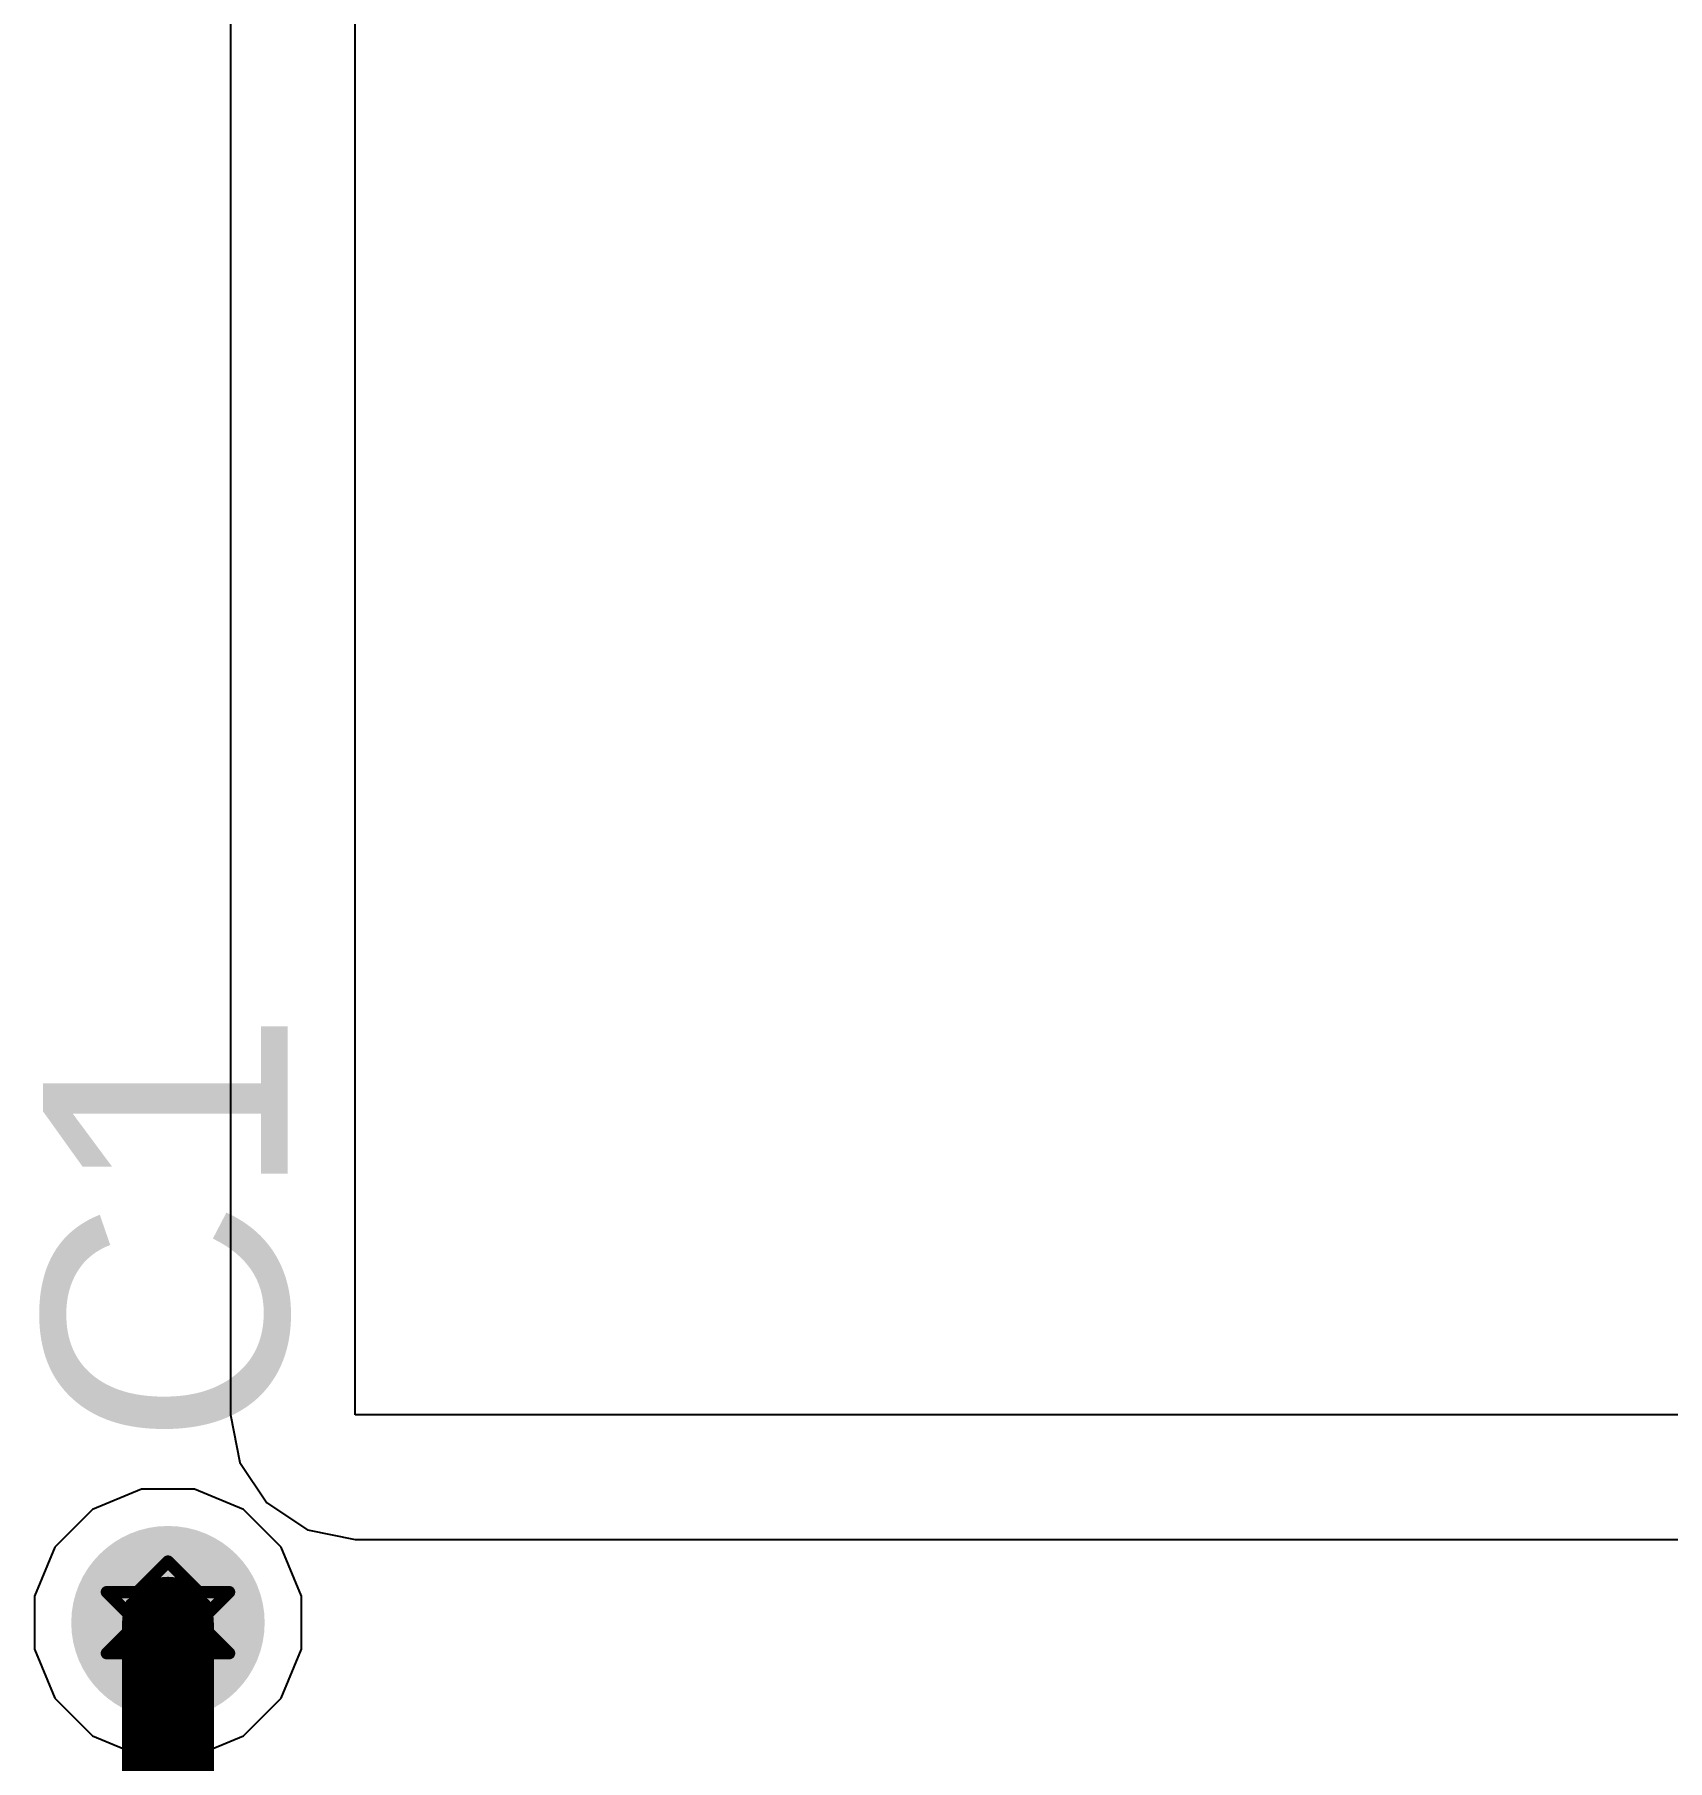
# Model space of a CAD drawing. Header units: inches. Extents: x -5 to 5328, y -4 to 5281.
# Drawn here: x 121.45 to 128.23, y 59.51 to 66.68 of the extents above; entities that cross this region are included whole.
import ezdxf

# ---------------------------------------------------------------- set-up
doc = ezdxf.new("R2010")
doc.units = ezdxf.units.IN
for name, color, linetype in [('Bottom Layer', 5, 'Continuous'), ('Bottom Solder', 6, 'Continuous'), ('Drill Drawing', 1, 'Continuous'), ('Layer 1', 16, 'Continuous'), ('Layer 2', 76, 'Continuous'), ('Top Layer', 1, 'Continuous'), ('Top Overlay', 2, 'Continuous'), ('Top Solder', 216, 'Continuous'), ('Via Holes', 16, 'Continuous')]:
    doc.layers.add(name, color=color, linetype=linetype)
doc.styles.add('Arial', font='', dxfattribs={"height": 0.2})
doc.styles.get('Arial').set_extended_font_data('Arial')

msp = doc.modelspace()

# ---------------------------------------------------------------- hatches: boundary and pattern name
at = {"layer": 'Bottom Layer'}
h = msp.add_hatch(color=5, dxfattribs=at)
edge = h.paths.add_edge_path()
edge.add_arc((122.0002, 60.087), 0.3, 0, 360)
at = {"layer": 'Bottom Solder'}
h = msp.add_hatch(color=6, dxfattribs=at)
edge = h.paths.add_edge_path()
edge.add_arc((122.0002, 60.087), 0.4016, 0, 360)
at = {"layer": 'Layer 1'}
h = msp.add_hatch(color=16, dxfattribs=at)
edge = h.paths.add_edge_path()
edge.add_arc((122.0002, 60.087), 0.3, 0, 360)
at = {"layer": 'Layer 2'}
h = msp.add_hatch(color=76, dxfattribs=at)
edge = h.paths.add_edge_path()
edge.add_arc((122.0002, 60.087), 0.3, 0, 360)
at = {"layer": 'Top Layer'}
h = msp.add_hatch(color=1, dxfattribs=at)
edge = h.paths.add_edge_path()
edge.add_arc((122.0002, 60.087), 0.3, 0, 360)
at = {"layer": 'Top Solder'}
h = msp.add_hatch(color=216, dxfattribs=at)
edge = h.paths.add_edge_path()
edge.add_arc((122.0002, 60.087), 0.4016, 0, 360)
at = {"layer": 'Via Holes'}
h = msp.add_hatch(color=7, dxfattribs=at)
edge = h.paths.add_edge_path()
edge.add_arc((122.0002, 60.087), 0.15, 0, 360)

# ---------------------------------------------------------------- linework, layer by layer
at = {"layer": 'Bottom Layer'}
for p, q in [((121.89, 60.641), (121.6863, 60.5567)), ((122.1104, 60.641), (121.89, 60.641)), ((122.314, 60.5567), (122.1104, 60.641)), ((121.6863, 60.5567), (121.5305, 60.4008)), ((122.4698, 60.4008), (122.314, 60.5567)), ((121.5305, 60.4008), (121.4462, 60.1972)), ((122.5542, 60.1972), (122.4698, 60.4008)), ((121.4462, 60.1972), (121.4462, 59.9768)), ((122.5542, 59.9768), (122.5542, 60.1972)), ((121.4462, 59.9768), (121.5305, 59.7732)), ((122.4698, 59.7732), (122.5542, 59.9768)), ((121.5305, 59.7732), (121.6863, 59.6174)), ((122.314, 59.6174), (122.4698, 59.7732)), ((121.6863, 59.6174), (121.89, 59.533)), ((122.1104, 59.533), (122.314, 59.6174)), ((121.89, 59.533), (122.1104, 59.533))]:
    msp.add_line(p, q, dxfattribs=at)
at = {"layer": 'Drill Drawing'}
for points in [[(121.8732, 60.214, 0.0508, 0.0508, 0), (122.0002, 60.341, 0.0508, 0.0508, 0)], [(122.0002, 60.341, 0.0508, 0.0508, 0), (122.1272, 60.214, 0.0508, 0.0508, 0)], [(121.7462, 60.214, 0.0508, 0.0508, 0), (121.8732, 60.087, 0.0508, 0.0508, 0)], [(121.7462, 60.214, 0.0508, 0.0508, 0), (121.8732, 60.214, 0.0508, 0.0508, 0)], [(121.924, 60.1632, 0.0508, 0.0508, 0), (122.0002, 60.2394, 0.0508, 0.0508, 0)], [(122.0002, 60.2394, 0.0508, 0.0508, 0), (122.0764, 60.1632, 0.0508, 0.0508, 0)], [(122.1272, 60.214, 0.0508, 0.0508, 0), (122.2542, 60.214, 0.0508, 0.0508, 0)], [(122.1272, 60.087, 0.0508, 0.0508, 0), (122.2542, 60.214, 0.0508, 0.0508, 0)], [(121.8478, 60.1632, 0.0508, 0.0508, 0), (121.924, 60.087, 0.0508, 0.0508, 0)], [(121.8478, 60.1632, 0.0508, 0.0508, 0), (121.924, 60.1632, 0.0508, 0.0508, 0)], [(122.0764, 60.1632, 0.0508, 0.0508, 0), (122.1526, 60.1632, 0.0508, 0.0508, 0)], [(122.0764, 60.087, 0.0508, 0.0508, 0), (122.1526, 60.1632, 0.0508, 0.0508, 0)], [(121.7462, 59.96, 0.0508, 0.0508, 0), (121.8732, 60.087, 0.0508, 0.0508, 0)], [(121.8478, 60.0108, 0.0508, 0.0508, 0), (121.924, 60.087, 0.0508, 0.0508, 0)], [(122.0764, 60.087, 0.0508, 0.0508, 0), (122.1526, 60.0108, 0.0508, 0.0508, 0)], [(122.1272, 60.087, 0.0508, 0.0508, 0), (122.2542, 59.96, 0.0508, 0.0508, 0)], [(121.8478, 60.0108, 0.0508, 0.0508, 0), (121.924, 60.0108, 0.0508, 0.0508, 0)], [(121.924, 60.0108, 0.0508, 0.0508, 0), (122.0002, 59.9346, 0.0508, 0.0508, 0)], [(122.0002, 59.9346, 0.0508, 0.0508, 0), (122.0764, 60.0108, 0.0508, 0.0508, 0)], [(122.0764, 60.0108, 0.0508, 0.0508, 0), (122.1526, 60.0108, 0.0508, 0.0508, 0)], [(121.7462, 59.96, 0.0508, 0.0508, 0), (121.8732, 59.96, 0.0508, 0.0508, 0)], [(121.8732, 59.96, 0.0508, 0.0508, 0), (122.0002, 59.833, 0.0508, 0.0508, 0)], [(122.0002, 59.833, 0.0508, 0.0508, 0), (122.1272, 59.96, 0.0508, 0.0508, 0)], [(122.1272, 59.96, 0.0508, 0.0508, 0), (122.2542, 59.96, 0.0508, 0.0508, 0)]]:
    msp.add_lwpolyline(points, format="xyseb", dxfattribs=at)
for points in [[(121.9875, 60.341, 0.0254, 0.0254, 1), (122.0129, 60.341, 0.0254, 0.0254, 1)], [(121.9875, 60.341, 0.0254, 0.0254, 1), (122.0129, 60.341, 0.0254, 0.0254, 1)], [(121.7335, 60.214, 0.0254, 0.0254, 1), (121.7589, 60.214, 0.0254, 0.0254, 1)], [(121.7335, 60.214, 0.0254, 0.0254, 1), (121.7589, 60.214, 0.0254, 0.0254, 1)], [(121.8605, 60.214, 0.0254, 0.0254, 1), (121.8859, 60.214, 0.0254, 0.0254, 1)], [(121.8605, 60.214, 0.0254, 0.0254, 1), (121.8859, 60.214, 0.0254, 0.0254, 1)], [(121.9875, 60.2394, 0.0254, 0.0254, 1), (122.0129, 60.2394, 0.0254, 0.0254, 1)], [(121.9875, 60.2394, 0.0254, 0.0254, 1), (122.0129, 60.2394, 0.0254, 0.0254, 1)], [(122.1145, 60.214, 0.0254, 0.0254, 1), (122.1399, 60.214, 0.0254, 0.0254, 1)], [(122.1145, 60.214, 0.0254, 0.0254, 1), (122.1399, 60.214, 0.0254, 0.0254, 1)], [(122.2415, 60.214, 0.0254, 0.0254, 1), (122.2669, 60.214, 0.0254, 0.0254, 1)], [(122.2415, 60.214, 0.0254, 0.0254, 1), (122.2669, 60.214, 0.0254, 0.0254, 1)], [(121.8351, 60.1632, 0.0254, 0.0254, 1), (121.8605, 60.1632, 0.0254, 0.0254, 1)], [(121.8351, 60.1632, 0.0254, 0.0254, 1), (121.8605, 60.1632, 0.0254, 0.0254, 1)], [(121.9113, 60.1632, 0.0254, 0.0254, 1), (121.9367, 60.1632, 0.0254, 0.0254, 1)], [(121.9113, 60.1632, 0.0254, 0.0254, 1), (121.9367, 60.1632, 0.0254, 0.0254, 1)], [(122.0637, 60.1632, 0.0254, 0.0254, 1), (122.0891, 60.1632, 0.0254, 0.0254, 1)], [(122.0637, 60.1632, 0.0254, 0.0254, 1), (122.0891, 60.1632, 0.0254, 0.0254, 1)], [(122.1399, 60.1632, 0.0254, 0.0254, 1), (122.1653, 60.1632, 0.0254, 0.0254, 1)], [(122.1399, 60.1632, 0.0254, 0.0254, 1), (122.1653, 60.1632, 0.0254, 0.0254, 1)], [(121.8605, 60.087, 0.0254, 0.0254, 1), (121.8859, 60.087, 0.0254, 0.0254, 1)], [(121.8605, 60.087, 0.0254, 0.0254, 1), (121.8859, 60.087, 0.0254, 0.0254, 1)], [(121.9113, 60.087, 0.0254, 0.0254, 1), (121.9367, 60.087, 0.0254, 0.0254, 1)], [(121.9113, 60.087, 0.0254, 0.0254, 1), (121.9367, 60.087, 0.0254, 0.0254, 1)], [(122.0637, 60.087, 0.0254, 0.0254, 1), (122.0891, 60.087, 0.0254, 0.0254, 1)], [(122.0637, 60.087, 0.0254, 0.0254, 1), (122.0891, 60.087, 0.0254, 0.0254, 1)], [(122.1145, 60.087, 0.0254, 0.0254, 1), (122.1399, 60.087, 0.0254, 0.0254, 1)], [(122.1145, 60.087, 0.0254, 0.0254, 1), (122.1399, 60.087, 0.0254, 0.0254, 1)], [(121.8351, 60.0108, 0.0254, 0.0254, 1), (121.8605, 60.0108, 0.0254, 0.0254, 1)], [(121.8351, 60.0108, 0.0254, 0.0254, 1), (121.8605, 60.0108, 0.0254, 0.0254, 1)], [(121.9113, 60.0108, 0.0254, 0.0254, 1), (121.9367, 60.0108, 0.0254, 0.0254, 1)], [(121.9113, 60.0108, 0.0254, 0.0254, 1), (121.9367, 60.0108, 0.0254, 0.0254, 1)], [(122.0637, 60.0108, 0.0254, 0.0254, 1), (122.0891, 60.0108, 0.0254, 0.0254, 1)], [(122.0637, 60.0108, 0.0254, 0.0254, 1), (122.0891, 60.0108, 0.0254, 0.0254, 1)], [(122.1399, 60.0108, 0.0254, 0.0254, 1), (122.1653, 60.0108, 0.0254, 0.0254, 1)], [(122.1399, 60.0108, 0.0254, 0.0254, 1), (122.1653, 60.0108, 0.0254, 0.0254, 1)], [(121.7335, 59.96, 0.0254, 0.0254, 1), (121.7589, 59.96, 0.0254, 0.0254, 1)], [(121.7335, 59.96, 0.0254, 0.0254, 1), (121.7589, 59.96, 0.0254, 0.0254, 1)], [(121.8605, 59.96, 0.0254, 0.0254, 1), (121.8859, 59.96, 0.0254, 0.0254, 1)], [(121.8605, 59.96, 0.0254, 0.0254, 1), (121.8859, 59.96, 0.0254, 0.0254, 1)], [(121.9875, 59.9346, 0.0254, 0.0254, 1), (122.0129, 59.9346, 0.0254, 0.0254, 1)], [(121.9875, 59.9346, 0.0254, 0.0254, 1), (122.0129, 59.9346, 0.0254, 0.0254, 1)], [(122.1145, 59.96, 0.0254, 0.0254, 1), (122.1399, 59.96, 0.0254, 0.0254, 1)], [(122.1145, 59.96, 0.0254, 0.0254, 1), (122.1399, 59.96, 0.0254, 0.0254, 1)], [(122.2415, 59.96, 0.0254, 0.0254, 1), (122.2669, 59.96, 0.0254, 0.0254, 1)], [(122.2415, 59.96, 0.0254, 0.0254, 1), (122.2669, 59.96, 0.0254, 0.0254, 1)], [(121.9875, 59.833, 0.0254, 0.0254, 1), (122.0129, 59.833, 0.0254, 0.0254, 1)], [(121.9875, 59.833, 0.0254, 0.0254, 1), (122.0129, 59.833, 0.0254, 0.0254, 1)]]:
    msp.add_lwpolyline(points, format="xyseb", close=True, dxfattribs=at)
at = {"layer": 'Layer 2'}
for p, q in [((121.89, 60.641), (121.6863, 60.5567)), ((122.1104, 60.641), (121.89, 60.641)), ((122.314, 60.5567), (122.1104, 60.641)), ((121.6863, 60.5567), (121.5305, 60.4008)), ((122.4698, 60.4008), (122.314, 60.5567)), ((121.5305, 60.4008), (121.4462, 60.1972)), ((122.5542, 60.1972), (122.4698, 60.4008)), ((121.4462, 60.1972), (121.4462, 59.9768)), ((122.5542, 59.9768), (122.5542, 60.1972)), ((121.4462, 59.9768), (121.5305, 59.7732)), ((122.4698, 59.7732), (122.5542, 59.9768)), ((121.5305, 59.7732), (121.6863, 59.6174)), ((122.314, 59.6174), (122.4698, 59.7732)), ((121.6863, 59.6174), (121.89, 59.533)), ((122.1104, 59.533), (122.314, 59.6174)), ((121.89, 59.533), (122.1104, 59.533))]:
    msp.add_line(p, q, dxfattribs=at)
at = {"layer": 'Top Layer'}
for p, q in [((122.2596, 76.1947), (122.2596, 60.9506)), ((122.7775, 60.9506), (122.7775, 76.1947)), ((122.2596, 60.9506), (122.299, 60.7524)), ((131.7573, 60.9506), (122.7775, 60.9506)), ((122.299, 60.7524), (122.4113, 60.5844)), ((122.4113, 60.5844), (122.5793, 60.4721)), ((122.5793, 60.4721), (122.7775, 60.4327)), ((122.7775, 60.4327), (131.2393, 60.4327))]:
    msp.add_line(p, q, dxfattribs=at)
msp.add_lwpolyline([(122.0002, 58.5693, 0.381, 0.381, 0), (122.0002, 60.087, 0.381, 0.381, 0)], format="xyseb", dxfattribs=at)
msp.add_lwpolyline([(121.9049, 60.087, 0.1905, 0.1905, 1), (122.0954, 60.087, 0.1905, 0.1905, 1)], format="xyseb", close=True, dxfattribs=at)

# ---------------------------------------------------------------- texts
at = {"layer": 'Top Overlay', "style": 'Arial'}
msp.add_text('C1', height=1.016, rotation=90, dxfattribs=at).set_placement((122.4967, 60.8191))

doc.saveas('drawing.dxf')
